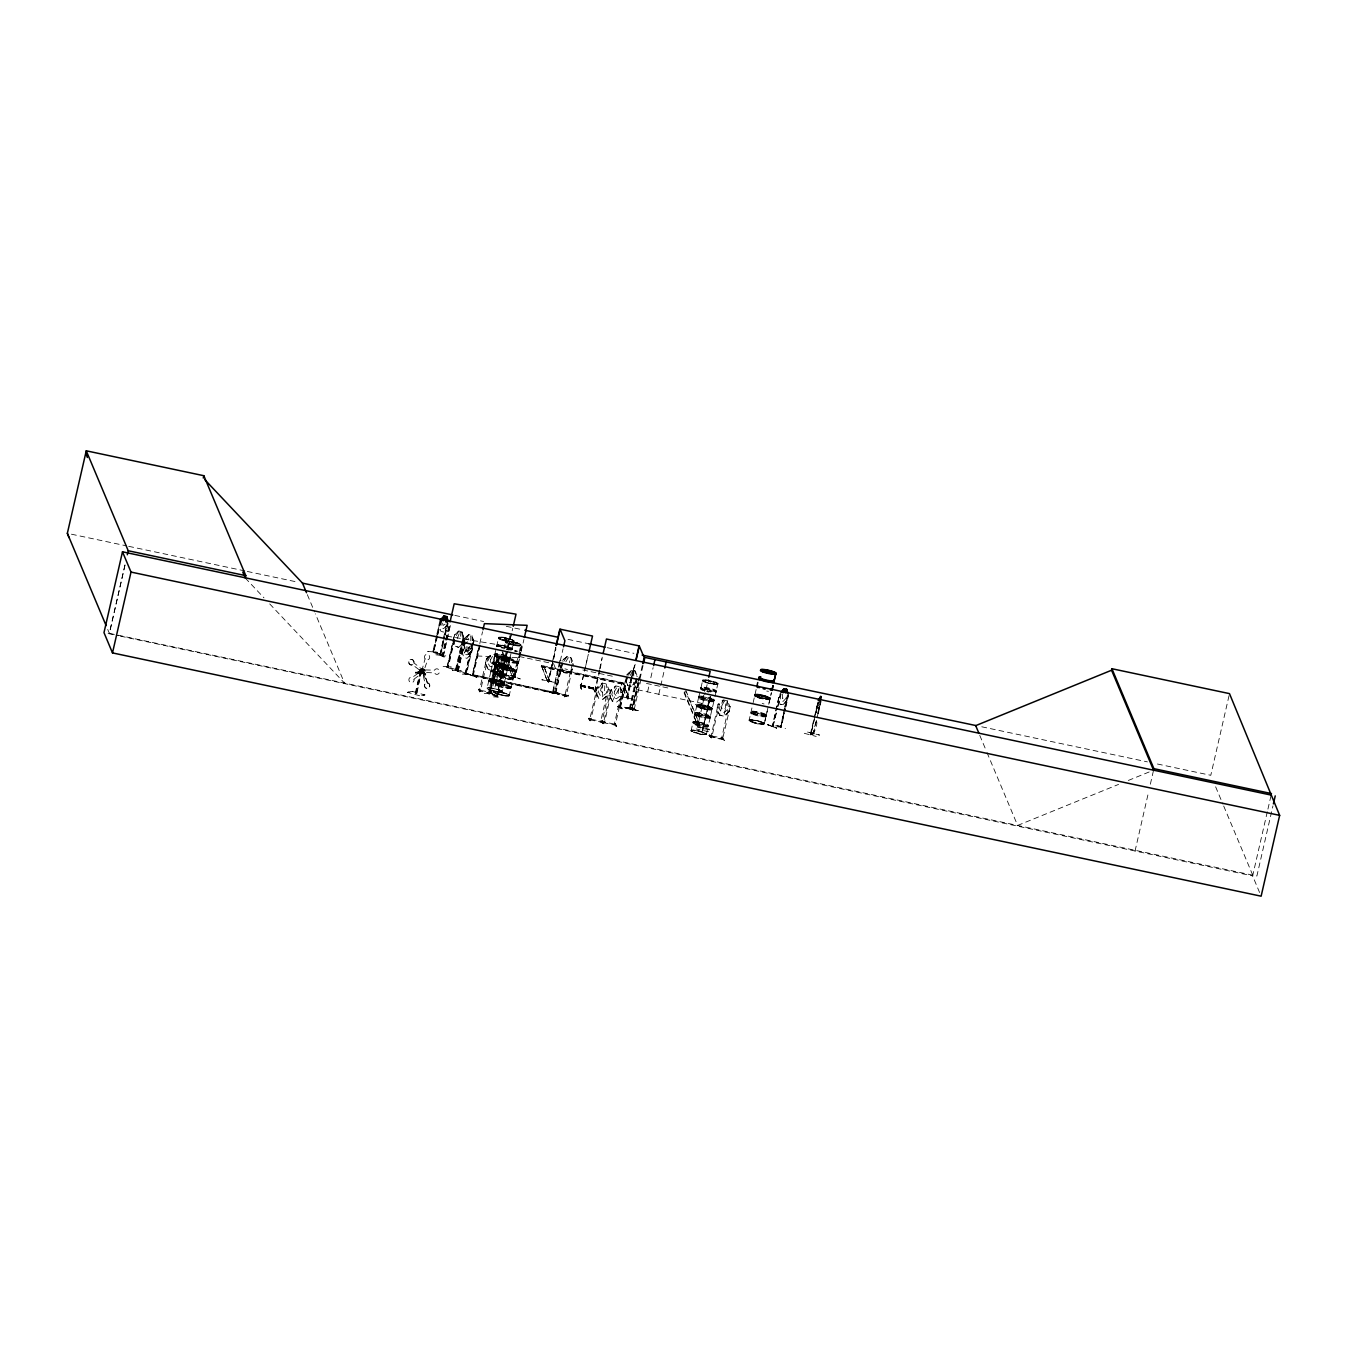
<?xml version="1.0" encoding="UTF-8"?>
<svg xmlns="http://www.w3.org/2000/svg" width="1347" height="1347" viewBox="0 0 1347 1347"><rect width="100%" height="100%" fill="white"/><g stroke="black" fill="none" stroke-linecap="round" stroke-linejoin="round"><path stroke-width="0.75" stroke-dasharray="5 3.75" d="M459.748 632.13L460.859 632.501L460.337 639.488M470.793 640.818L470.793 636.087L469.783 635.717L467.746 639.724M502.094 658.835L502.077 663.566L500.124 667.455L498.525 664.728L501.084 658.464L502.01 658.835M817.141 706.03L817.107 708.808L820.037 701.4M490.779 671.9L490.914 670.873M496.605 646.459L498.659 637.72M516.979 662.37L512.904 679.359A7.846 1.195 12.9 0 0 502.835 675.874A7.846 1.195 12.9 0 0 500.36 677.389A7.846 1.195 12.9 0 0 512.887 679.494L513.123 679.023A7.964 1.212 12.9 0 1 500.411 676.868A7.964 1.212 12.9 0 1 502.919 675.335A7.964 1.212 12.9 0 1 513.106 679.006L511.304 687.172M713.792 701.4L713.792 701.45A7.829 1.179 12.9 0 0 703.723 697.965A7.829 1.179 12.9 0 0 701.248 699.48A7.829 1.179 12.9 0 0 713.742 701.568L714.196 700.659A7.964 1.212 12.9 0 1 701.383 698.487A7.964 1.212 12.9 0 1 703.909 696.955A7.964 1.212 12.9 0 1 714.095 700.625L717.934 683.384M751.946 707.933L749.05 720.628M627.534 675.1L626.692 675.015L631.406 670.469L634.993 670.991L635.565 676.245M637.35 676.497L636.491 675.908M580.843 686.835L581.5 689.159M627.264 696.786L626.944 696.702M626.978 696.264L628.072 699.093L626.944 696.197L626.574 697.763L634.925 664.105M480.576 689.9L479.481 689.664L479.246 690.927L486.738 658.531L487.984 658.313L480.357 691.179L480.828 689.95M609.147 689.967L608.002 689.277L600.543 722.11L600.779 720.864L602.9 720.898M546.714 691.365L558.971 694.092L472.157 675.571L479.128 645.129M625.951 708.051L638.192 710.627M816.484 707.444L816.299 712.226L819.548 706.299L816.299 712.226L816.299 707.478L818.336 702.41L810.759 734.873L813.487 733.795M563.063 661.023L561.884 660.771M497.346 691.718L493.827 692.223L502.717 654.255M506.354 674.51L505.916 675.504A7.846 1.195 12.9 0 1 493.372 673.534A7.846 1.195 12.9 0 1 495.864 672.018A7.846 1.195 12.9 0 1 505.9 675.638L506.219 675.015M516.878 662.488A7.964 1.212 12.9 0 1 504.182 660.367A7.964 1.212 12.9 0 1 506.708 658.818A7.964 1.212 12.9 0 1 516.878 662.488L517.972 657.488M463.099 638.04L455.724 670.385M473.454 641.896L466.079 674.258L465.102 673.904L472.982 641.189M496.74 661.444L495.999 661.36M503.913 664.34L505.024 664.66L497.717 697.022L496.403 696.635L504.384 663.919M768.026 707.444L764.254 723.844A7.863 1.195 12.9 0 1 751.71 721.739A7.863 1.195 12.9 0 1 754.202 720.224C755.633 720.578 767.049 722.396 763.581 724.332M492.598 663.347C495.763 660.434 505.933 663.869 508.206 666.563M508.189 670.116L499.585 667.203L503.172 666.277M498.946 692.105L502.465 691.634L499.72 690.034M510.513 641.593L513.998 641.088L511.776 650.045M514.032 641.138C511.725 639.168 499.181 634.959 498.912 638.411M515.211 669.914L508.947 667.371L499.4 665.788L496.841 672.035L498.441 674.763L499.889 673.146L500.444 666.664M519.151 652.268L520.986 644.859L515.699 645.179M694.446 730.31L690.927 730.781L693.671 732.381A7.863 1.195 12.9 0 1 696.18 730.865A7.863 1.195 12.9 0 1 706.232 734.485L703.791 732.482L694.446 730.293M711.368 709.6C714.449 706.434 696.281 702.292 697.174 706.299M762.2 698.672C748.646 695.692 756.475 690.439 770.198 698.42A7.863 1.195 12.9 0 1 757.536 696.315A7.863 1.195 12.9 0 1 760.028 694.799A7.863 1.195 12.9 0 1 770.08 698.42L770.198 698.42M770.231 698.672L763.901 695.978L754.791 694.985M511.288 687.374L511.288 687.34A7.964 1.212 12.9 0 0 500.983 683.805A7.964 1.212 12.9 0 0 498.474 685.337A7.964 1.212 12.9 0 0 511.17 687.475L511.153 687.795M490.763 672.069L487.025 688.519M486.587 658.43L485.408 663.583L488.321 669.577L492.48 670.452L497.717 666.176L498.895 661.04L497.514 660.501L490.123 693.234L490.426 691.971L491.722 692.341M611.673 690.169L610.747 690.304L603.523 722.767C603.187 719.988 605.864 722.514 604.449 722.952L611.807 690.085M621.657 692.678L622.769 692.897L619.856 686.919L620.714 692.392L619.839 696.231L616.455 698.706L613.777 698.15L611.824 694.547L612.7 690.691L615.848 686.078L610.78 690.371M727.245 700.878L728.053 706.283L727.178 710.122L723.81 712.647L721.167 712.125L719.247 708.556L723.154 700.221L719.702 715.308L723.81 716.133L729.03 711.805L730.209 706.67L722.564 739.116C724.231 737.449 720.965 737.297 721.453 738.863L728.912 706.468M728.879 706.131L730.074 706.771L727.313 700.726L723.221 699.918L718.002 704.245L716.823 709.381L719.702 715.308M546.68 691.432L559.072 693.402L472.376 674.561L554.173 692.257L553.937 693.267L472.191 675.504M708.707 701.433L708.202 704.094L709.297 700.288M707.529 707.545L709.65 697.746M766.325 714.92L767.201 711.165M709.212 699.548L708.859 701.349L709.515 698.975M697.291 726.488L709.549 729.316M709.414 729.872L697.14 727.111M413.815 662.943L414.034 662.556A2.795 2.61 79.9 0 0 411.239 659.407A2.795 2.61 79.9 0 0 408.899 662.825A2.795 2.61 79.9 0 0 412.502 664.778L421.443 671.463L422.588 669.796L413.95 662.909M125.002 564.848L109.343 633.292L107.726 629.436M124.985 565.218L109.376 633.359L1256.886 876.038L1272.949 805.893M407.636 692.324L412.552 691.28L407.636 692.324L419.995 695.86L424.928 694.816L419.995 695.86M415.533 672.944L417.974 671.698L425.753 673.921L425.551 674.763L415.533 672.944L417.974 671.698M418.597 672.81L419.927 669.829L434.576 670.149A2.795 2.61 79.9 0 1 438.516 669.493A2.795 2.61 79.9 0 1 438.533 673.769A2.795 2.61 79.9 0 1 434.593 672.928L423.665 672.372L423.783 670.25L421.072 669.627L419.725 672.608L422.941 673.214L423.598 670.351M418.345 672.86L419.927 669.829M415.28 693.166L419.759 673.635L420.853 673.803L416.863 693.621L415.28 693.166L416.863 693.621M421.072 669.627L419.725 672.608M415.752 693.452L419.759 673.635M416.375 693.335L420.853 673.803M421.123 673.534L422.47 670.553L420.87 673.584M422.251 673.332L422.907 670.469M423.295 675.167L425.753 673.921M436.479 635.902L432.757 652.1L440.671 655.265M436.95 633.881L440.183 619.738M437.522 636.222L433.481 652.386L435.889 639.977M436.361 637.956L440.536 619.687M437.186 636.188L433.566 652.403L432.976 650.854M437.64 634.168L440.89 620.024M437.977 634.201L441.21 620.058M441.883 620.31L441.008 624.149L441.968 627.904L443.651 628.611L446.059 626.271M435.923 654.794L445.79 655.922M442.877 640.802L440.149 655.029M443.348 638.781L446.935 622.432M439.964 654.979L444.14 636.794M444.594 634.774L447.372 622.651M444.493 637.047L440.418 655.282L440.132 653.649L444.308 656.393C441.951 658.498 435.182 649.372 444.072 656.949M444.965 635.026L447.743 622.903M440.738 655.316L444.83 637.08M445.301 635.06L448.063 622.937M447.894 624.654L447.12 628.072L443.365 632.13L440.654 631.019L439.459 624.806M443.449 655.955L442.17 655.736L449.561 623.324M442.304 654.474L442.456 655.804L449.696 623.425M443.146 655.821L443.315 654.625M442.035 655.635L443.331 655.938L450.605 623.509M443.331 655.938L450.74 623.594M451.211 666.816L442.523 666.984M447.457 666.159L446.901 667.337L448.214 667.708L454.613 639.387M462.088 632.08L458.856 630.935L454.579 634.942L447.019 667.388L456.498 670.688L463.94 638.326L462.088 632.08L464.025 638.326L462.846 643.462L458.485 647.452L461.415 644.792M454.326 639.37L447.709 667.624L448.5 666.529M457.29 638.394L459.849 632.13M452.339 670.537L461.145 670.402L452.44 670.385M464.025 638.326L456.212 670.688L455.151 670.318L455.993 669.206M455.32 670.385L462.947 638.023M455.589 669.19L456.734 669.476L456.111 670.654M473.959 641.913L472.039 635.666L468.79 634.521L464.361 638.613L456.953 670.974L458.182 671.294M457.408 670.991L464.698 638.613M458.064 671.261L464.732 640.936M465.001 640.953L458.165 671.294L457.138 669.762L457.997 670.065M464.563 646.493L463.671 650.348L464.984 654.12L467.022 654.844L469.766 652.537L470.642 648.698M466.062 647.031L466.129 651.662L468.588 650.382L469.11 648.143M462.274 674.106L470.81 674.594L462.476 673.517M465.22 673.955L471.686 645.634M465.86 674.19C464.21 672.001 467.392 672.439 466.432 674.275L473.74 641.913L471.938 635.666M472.326 675.992L473.437 674.493M472.14 675.487L473.302 675.689L472.41 675.622L482.546 631.726M479.835 645.146L472.544 675.638M473.218 675.689L480.155 645.264M467.123 673.854L476.905 677.238L467.544 673.719M479.801 691.28L478.858 689.142L479.835 691.28L478.993 691.819L478.926 689.142M484.28 693.503L492.244 693.688M491.099 670.587L494.703 654.373M494.888 654.12L495.713 650.399M497.565 696.955L488.237 693.705L495.814 661.276L500.091 657.269L503.323 658.414L505.26 664.66L504.081 669.796L499.804 673.803L496.572 672.658L494.652 666.411L496.572 672.658M496.875 661.209L489.466 694.042L495.915 661.293L500.175 657.285M491.621 692.324L491.234 693.486L498.76 661.057L495.898 655.181L496.757 660.636L489.18 694.042L488.574 692.56M491.015 692.409L492.598 694.698L491.689 692.543M492.598 694.665L491.234 691.802M505.529 639.185C503.525 637.485 509.149 639.791 504.687 638.966M503.896 649.052L505.63 641.576M498.861 664.408C502.667 664.576 499.232 664.711 499.872 663.97M493.574 696.87L501.707 697.106M520.986 644.859C517.938 641.324 504.148 641.458 506.842 640.835M502.7 664.761L506.859 667.607L502.33 664.138M504.233 666.176C502.431 667.018 502.397 663.785 504.3 664.98M507.499 651.342L504.031 666.159L502.919 665.889L506.32 651.072M506.91 649.22L510.328 633.545M496.437 696.668L497.228 695.54M507.364 651.241L496.807 696.668M511.372 633.713L507.802 649.305L512.769 628.308M505.26 664.66L497.447 697.022L498.003 695.843L496.959 695.473M493.255 673.736L494.989 679.982L498.222 681.127L502.498 677.12L503.677 671.985L501.656 665.738L498.508 664.593L494.416 668.684M512.5 642.367L513.19 643.159M499.72 690.018L492.16 688.098A7.863 1.195 12.9 0 0 489.685 689.63A7.863 1.195 12.9 0 0 502.229 691.735L504.182 683.939A7.964 1.212 12.9 0 0 493.894 680.403A7.964 1.212 12.9 0 0 491.386 681.936A7.964 1.212 12.9 0 0 504.081 684.074L506.068 675.217M509.974 658.548L509.924 658.649A7.964 1.212 12.9 0 1 497.211 656.511A7.964 1.212 12.9 0 1 499.72 654.962A7.964 1.212 12.9 0 1 509.907 658.649L506.337 674.359M510.968 653.632L509.806 658.784M513.763 645.213L513.611 644.54M510.496 675.571L520.279 678.939L510.951 675.571M520.548 652.638L514.706 677.322L512.483 676.783L502.515 651.51M505.024 693.318L499.148 691.954A7.863 1.195 12.9 0 0 496.673 693.469A7.863 1.195 12.9 0 0 509.217 695.591L510.917 688.199M519.824 652.622L514.706 677.322L505.445 654.895M520.279 650.668L522.333 644.859L520.986 650.702M520.144 652.739L514.453 677.272L515.345 677.339M520.599 650.786L521.609 644.826M515.615 676.16L514.386 675.958L514.116 677.154L515.244 677.305L520.868 652.756M521.137 651.594L523.916 639.471M515.261 677.339L515.598 676.127L514.503 675.975M541.393 665.469L547.353 681.228L541.393 665.469L623.004 682.761L628.965 698.504L623.004 682.761M547.118 679.915L548.482 681.582L555.924 647.486M555.705 647.318L548.061 681.212M547.151 679.915L548.381 682.222L555.941 648.968M547.69 681.161L548.818 680.05M549.728 681.734L543.952 666.395L549.728 681.734L547.64 681.195L548.195 679.915M554.122 682.323L541.814 679.73L554.24 681.835M559.982 660.316L552.472 692.627L553.179 691.348M556.126 692.409L551.916 693.402L556.058 692.223L554.93 691.903M552.91 692.526L559.881 662.152M553.112 692.762L559.965 662.354M560.285 660.956L563.063 648.833M553.987 691.836L553.937 693.267M561.43 662.791L554.442 693.116M560.621 666.799L554.56 693.149L566.06 696.281L573.468 663.869M555.789 693.402L562.474 663.078M562.608 663.044L555.402 693.368M568.636 695.894L564.275 696.786L568.636 695.928M572.408 663.583L564.78 695.944L565.033 694.749L566.312 695.018M554.762 693.099L565.908 696.264L566.06 695.035M580.304 684.613L582.409 686.297L580.304 684.613L585.389 685.69L583.419 686.499L585.389 685.69M583.571 685.825L585.659 687.492L580.624 686.431L582.577 685.623M580.523 687.997L585.322 667.371M585.81 665.502L588.336 654.238M581.567 686.633L583.099 685.842L585.81 686.818M582.948 686.515L583.049 685.623M580.153 685.286L582.897 686.297L584.463 685.505M590.356 687.98L588.235 686.297L593.606 689.176L588.572 688.115L590.508 687.307L588.572 688.115M590.878 688.199L593.337 687.374L590.845 687.963L589.228 686.515M589.498 688.3L591.03 687.526M593.606 689.176L591.367 688.182L593.337 687.374M594.583 691.078L599.28 670.335M599.499 669.307L602.277 657.184M599.819 670.452L594.97 692.089L593.69 689.832L595.088 691.415M600.307 668.567L601.974 658.717M602.799 699.177L607.968 694.985L602.85 699.346L598.691 698.453L595.795 692.459L596.957 687.324L602.227 683.064L606.369 683.956L609.282 689.95L601.823 722.396L602.126 721.15M598.27 687.677L597.159 687.441L589.666 719.82C589.801 717.278 592.326 719.433 590.777 720.073L598.27 687.189M590.138 720.864L589.279 718.018L588.471 718.557L590.138 720.864L588.555 718.49M602.698 721.386L603.725 723.726L602.362 723.44L601.537 720.611L603.725 723.726M602.597 721.453L603.86 723.053M615.209 723.541L614.131 724.989L621.691 692.173M621.102 696.517L633.309 699.278M630.295 708.993L619.3 707.343L619.452 706.148L620.849 706.434M625.311 681.077L615.242 725.242L615.764 724.097M626.422 677.137L619.199 707.327M615.141 723.474L616.64 726.454L615.562 723.979M620.108 707.444L627.214 677.171M620.462 707.596L627.887 675.251M622.045 708.707L616.438 705.71M631.356 677.12L626.574 697.999L620.799 682.676L626.81 696.988M631.844 675.251L634.589 665.553M627.079 698.167L634.403 665.637M632.147 677.406L627.5 698.251M632.686 675.655L635.161 664.273M627.55 707.377L633.612 710.509L627.382 707.444C632.417 706.047 633.292 709.431 633.477 709.751L632.652 710.273L631.996 708.051M629.15 707.529C627.753 710.391 631.81 706.72 629.403 707.646M629.335 708.859L635.936 678.417M630.093 708.876L636.929 678.551M630.16 708.977L637.114 678.652M638.68 678.837L631.81 709.448L639.219 677.086M642.283 665.62L632.349 709.549L631.659 708.118M643.041 665.502L633.124 709.448C631.356 707.31 636.744 709.044 633.124 708.118M632.989 709.33L634.083 709.633L634.319 708.387M641.004 679.174L634.151 709.667M647.57 691.887L648.968 685.825M650.82 677.743L653.127 667.641M658.801 694.277L664.357 670.015M691.095 730.966L692.947 722.245M698.824 696.753L701.063 687.475L700.676 688.266M701.012 687.644L702.73 680.168M684.259 691.718L696.702 722.918L684.023 692.728M698.672 722.076L697.308 721.723L697.039 722.969L704.532 690.59M708.505 731.69L696.197 728.963M697.881 722.144L699.059 723.642M698.083 722.093C700.541 728.239 698.1 719.029 698.403 723.255L705.188 692.762M706.013 689.445L708.32 679.326M685.842 690.337L699.548 724.417M703.353 706.367L704.329 706.518M708.943 681.212L710.913 681.818L709.01 680.925M709.094 680.976L710.644 681.851M704.178 708.977L711.368 709.566M704.38 708.775L704.851 709.196M710.021 696.736L702.157 730.259L702.41 728.879M710.458 696.197L702.578 730.36L710.374 696.348M702.848 728.643L710.879 696.281M703.723 727.633L702.646 730.343M710.29 717.463L707.966 726.875A7.829 1.179 12.9 0 1 695.422 724.905A7.829 1.179 12.9 0 1 697.898 723.39A7.829 1.179 12.9 0 1 707.916 727.01L708.219 726.454A7.964 1.212 12.9 0 0 697.982 722.851A7.964 1.212 12.9 0 0 695.456 724.383A7.964 1.212 12.9 0 0 708.152 726.521L708.152 726.521M709.818 734.839L708.993 735.378L711.637 737.887L719.399 704.111M711.788 736.977C708.977 733.29 714.567 739.486 722.733 739.048M710.879 735.479L710.963 736.809L718.119 704.329M712.226 735.748L712.024 737.011M727.346 700.76L723.81 716.133M723.07 737.954L722.8 739.133L710.947 736.809M712.159 736.085L722.413 737.954L724.433 740.412L722.009 737.314M753.125 702.73L756.138 689.496M762.57 696.298L761.139 696.483L762.655 696.298M761.627 696.298C762.739 696.45 760.786 696.736 762.267 696.45M763.076 698.807L762.806 698.857M768.75 704.279L771.41 692.678L768.396 705.963M785.402 708.926L781.311 727.144L772.286 726.403L779.593 694.008M772.909 726.42L777.253 708.269M777.724 706.249L780.553 693.654M773.01 726.42L777.556 708.37M778.01 706.35L780.368 694.075M773.498 726.589C774.929 724.972 771.191 725.242 773.447 725.275M781.041 694.126L780.166 697.965L781.378 701.147L783.297 701.282L785.941 698.369L786.833 694.53M782.472 694.227L782.489 698.537L784.846 696.685M776.916 725.41L785.537 728.609M768.026 724.686L776.613 728.104L767.588 724.753M780.3 725.747L781.58 725.966L780.62 727.094L784.308 708.758M784.762 706.737L787.54 694.614M783.668 712.917L781.024 727.01M784.139 710.896L787.843 694.732M780.873 726.993L785.099 708.808M785.57 706.788L788.382 694.597M785.857 706.906L788.635 694.783M804.294 733.307L816.181 736.422M807.56 732.044L819.616 735.092L807.729 731.892M816.45 721.554C818.639 724.198 811.231 739.84 811.281 733.576M810.204 734.755L817.915 702.292M818.016 702.174L810.709 734.856M811.012 734.755L811.298 733.593M818.521 701.989L817.882 706.097L819.532 701.585M814.026 732.515L812.948 733.694L816.046 721.436M817.612 713.472L820.66 701.231M813.369 733.795L816.636 719.635M817.09 717.614L820.794 701.45M818.303 713.472L821.081 701.349M1135.05 851.018L1148.52 792.221M1150.355 784.207L1153.554 770.181M1229.036 695.658L1210.785 775.3L1155.574 763.614M1259.58 892.505L1252.626 875.92L1267.46 811.113M1267.931 809.109L1271.13 795.084M707.697 706.922L709.162 701.198M496.572 646.678A7.846 1.195 12.9 0 1 503.643 646.964A7.846 1.195 12.9 0 1 511.843 649.928L512.012 649.624M425.164 658.936A2.795 2.61 79.9 0 1 425.703 654.709A2.795 2.61 79.9 0 1 429.508 656.107A2.795 2.61 79.9 0 1 427.656 659.845L423.968 670.486L422.099 669.796L425.046 658.952M695.237 712.9L693.183 721.874M505.462 664.947L492.682 662.892L495.342 664.846A7.863 1.195 12.9 0 0 507.903 666.95A7.863 1.195 12.9 0 0 497.851 663.33A7.863 1.195 12.9 0 0 495.359 664.846M499.619 667.085L501.387 666.799L500.545 666.411M504.771 666.681L508.156 666.546A7.846 1.195 12.9 0 0 497.919 662.993A7.846 1.195 12.9 0 0 495.443 664.509L492.783 662.859M515.16 670.452L507.533 670.217M712.344 708.69C710.324 706.064 688.822 703.1 701.181 707.495M706.502 734.115L708.101 726.589M710.021 717.951L710.206 717.597A7.964 1.212 12.9 0 0 700.019 713.927A7.964 1.212 12.9 0 0 697.51 715.459A7.964 1.212 12.9 0 0 710.206 717.597M504.99 638.899L506.051 639.354M505.445 641.846L510.698 641.492A7.846 1.195 12.9 0 1 520.75 645.129A7.846 1.195 12.9 0 1 508.223 643.024A7.846 1.195 12.9 0 1 510.715 641.509M498.659 664.256L500.057 664.374M498.71 664.324L499.686 663.953M512.315 642.99L512.416 642.57M513.83 643.192L512.331 642.351M512.045 642.418L513.628 643.058L512.668 642.401M505.63 668.112L507.415 668.449M508.223 666.277L508.122 666.327A7.863 1.195 12.9 0 0 497.986 662.673A7.863 1.195 12.9 0 0 495.511 664.189A7.863 1.195 12.9 0 0 508.055 666.294L506.186 667.169L497.009 665.418M515.059 670.755L515.11 670.183A7.863 1.195 12.9 0 1 502.482 668.061A7.863 1.195 12.9 0 1 504.973 666.546A7.863 1.195 12.9 0 1 515.025 670.166M698.739 696.887L695.103 713.186M703.774 707.057L702.73 706.704L704.464 707.175M705.053 707.057L704.228 706.939M717.951 683.906L711.772 680.892L703.403 679.713M710.004 717.951L710.408 716.705A7.829 1.179 12.9 0 1 697.813 714.482A7.829 1.179 12.9 0 1 700.288 712.967A7.829 1.179 12.9 0 1 710.307 716.587L713.977 701.08A7.964 1.212 12.9 0 0 703.808 697.409A7.964 1.212 12.9 0 0 701.282 698.958A7.964 1.212 12.9 0 0 713.977 701.08M770.265 698.369L768.228 699.278L762.234 698.436M766.174 716.082L766.174 716.116A7.964 1.212 12.9 0 0 755.936 712.512A7.964 1.212 12.9 0 0 753.411 714.045A7.964 1.212 12.9 0 0 766.106 716.183L764.288 723.827A7.863 1.195 12.9 0 0 754.202 720.224C740.648 718.658 759.775 725.797 763.581 724.316M547.404 679.932L548.381 682.222M594.953 691.903L593.724 689.782M702.191 730.057L703.151 727.851M702.444 729.215L703.572 727.952M612.296 701.316L619.957 686.802L615.815 685.926L610.561 690.22L609.4 695.355L612.296 701.332L616.455 702.208L621.691 697.914M630.194 675.487L632.417 671.277L633.662 671.48M767.605 724.737L776.613 728.104M437.219 652.302L427.673 651.409L437.623 652.318M722.093 705.104L724.45 700.996L725.764 701.248L725.545 708.135L722.463 709.616L721.571 707.36M565.858 661.764L568.165 657.757L569.444 658.094L569.697 662.825M456.296 635.582L458.856 630.935M466.23 639.168L468.908 634.673M498.609 664.745L494.972 673.096L496.285 676.868L498.323 677.592L501.067 675.285L501.656 665.856M628.426 675.234L631.356 670.452L635.077 670.857L637.552 676.497M492.43 693.149L484.415 692.829M444.224 656.444L440.099 653.682M563.972 661.242L566.986 656.578L570.96 657.673L573.687 663.869M602.261 683.215L599.112 687.829L598.236 691.668L600.173 695.288L602.85 695.843L606.251 693.368L607.127 689.512L606.268 684.057M421.325 671.496L422.47 669.829M709.616 735.327L711.637 737.887M709.785 734.839L711.704 737.247M710.98 737.718L708.993 735.378M502.296 692.004L502.263 692.021A7.846 1.195 12.9 0 1 489.635 689.9L487.008 687.963L492.16 688.115A7.863 1.195 12.9 0 1 502.229 691.735M632.265 708.118L633.174 710.357M632.652 710.256L632.4 708.118M754.892 694.597L754.707 695.507M770.181 698.655L770.164 698.689A7.863 1.195 12.9 0 0 759.961 695.086A7.863 1.195 12.9 0 0 757.469 696.601L754.758 695.17M445.15 624.149L443.028 625.429L442.624 623.089M505.95 641.02L506.758 641.206M467.51 649.001L469.497 646.493M466.82 649.574L464.21 652.992L467.207 650.517L468.672 654.591L467.88 649.995L470.288 646.594M780.166 704.296L783.163 704.548L787.305 699.767L783.078 704.649L780.098 704.43L778.431 699.059M512.028 642.889L513.426 642.654M507.954 668.466L505.832 668.247L506.674 667.809M636.306 681.599L631.49 686.212L636.373 681.633M454.663 634.959L458.94 630.952M464.513 638.529L468.891 634.521M463.351 643.664L465.355 649.911L468.503 651.056L472.612 646.947M461.954 650.988L463.688 657.235L466.921 658.38L471.197 654.373L472.376 649.237L471.399 646.105M502.498 677.12L498.104 680.959L495.056 679.865M422.924 671.732C424.069 670.537 415.314 673.113 422.621 670.755M427.252 682.895L427.723 682.912A2.795 2.61 79.9 0 1 429.626 686.734A2.795 2.61 79.9 0 1 425.82 687.963A2.795 2.61 79.9 0 1 425.13 683.737L422.47 672.254L424.036 671.968L427.369 682.878L422.47 672.254L423.379 673.635M729.03 711.805L723.794 716.116L719.786 715.19L716.991 709.381M508.088 666.613L508.122 666.58A7.846 1.195 12.9 0 1 495.443 664.509L501.017 666.058M486.587 658.464L491.84 654.171L495.999 655.08L498.912 661.074M486.772 658.616L491.874 654.322L488.725 658.936L487.85 662.791L489.803 666.395L492.48 666.967L495.864 664.492M492.43 670.318L497.599 666.108M567.02 656.73L561.867 660.653L567.02 656.73L570.96 657.673M413.883 679.258L422.604 672.725L421.443 671.008L412.418 677.322A2.795 2.61 79.9 0 0 408.949 679.107A2.795 2.61 79.9 0 0 411.323 682.609A2.795 2.61 79.9 0 0 414.085 679.595L413.967 679.629M412.805 664.576L412.367 664.795A2.795 2.61 79.9 0 1 408.781 662.842A2.795 2.61 79.9 0 1 411.104 659.441A2.795 2.61 79.9 0 1 413.899 662.572M507.28 670.183L515.076 670.469A7.846 1.195 12.9 0 0 504.889 666.933L502.987 666.428M502.229 692.055L502.263 692.038A7.846 1.195 12.9 0 0 492.11 688.384A7.846 1.195 12.9 0 0 489.635 689.9L499.131 691.971A7.863 1.195 12.9 0 1 509.217 695.591M1017.625 825.442L1118.599 784.392M1128.315 780.452L1151.618 770.972M813.15 732.852L810.742 733.778L813.554 732.953M563.517 671.867L560.84 665.772M563.433 671.968L567.424 673.045C579.042 661.966 567.912 677.002 563.433 671.968L560.706 665.788M565.168 694.799L564.763 695.928M568.097 695.608L564.444 696.113M564.275 696.786L568.198 695.103M504.502 638.781L506.64 639.202L505.479 639.084M507.162 641.391L498.929 638.394M512.887 643.108L513.763 643.075M512.988 644.826L515.699 645.213M500.747 664.324L499.333 664.357M507.6 668.466L506.337 668.365M703.403 679.679C699.531 681.818 716.284 684.815 711.081 683.299M717.799 683.973A7.863 1.195 12.9 0 1 705.256 681.868A7.863 1.195 12.9 0 1 707.747 680.37A7.863 1.195 12.9 0 1 717.799 684.007A7.863 1.195 12.9 0 1 705.256 681.885A7.863 1.195 12.9 0 1 707.747 680.336A7.863 1.195 12.9 0 1 717.799 683.973L710.492 683.653M704.633 706.906L702.898 706.653M754.876 694.968L758.142 694.917M704.144 708.909L705.188 709.246M705.39 709.111L697.19 706.266M762.099 696.803L762.89 696.786M773.734 725.427L772.488 726.504L779.576 694.025M603.119 723.524L602.008 721.116M712.26 708.876L704.784 708.539M422.604 672.725L421.308 671.025M419.809 671.261L419.978 672.288M580.624 686.431L582.409 686.297M591.367 688.182L593.185 688.048M513.443 644.843L514.2 645.196M501.673 666.159L500.124 666.445L503.088 666.664M508.307 670.671L507.263 670.469M709.33 681.346L710.812 681.851M762.52 698.184L770.08 698.723A7.863 1.195 12.9 0 1 757.469 696.601L763.042 698.167M763.143 698.908L762.671 698.521M704.986 707.276L703.69 707.091M491.352 693.486L479.279 690.944M472.965 674.325L473.487 674.51M461.92 632.198L462.391 637.788M472.039 635.666L472.326 641.374M455.421 646.206L458.552 647.318L455.337 646.324L453.4 640.078M472.174 649.237L470.271 643.108M465.271 649.911L468.487 650.904M476.99 655.989L519.74 657.656M500.091 657.269L496.656 665.772L497.969 669.543L500.006 670.284L502.751 667.96L503.626 664.122L503.256 658.531L500.107 657.42M443.112 666.529L451.144 666.849M503.896 669.712L499.804 673.803M455.37 669.459L448.13 666.866M457.492 669.779L456.869 670.941L466.264 674.207M465.304 673.045L458.081 670.452M495.157 679.865L493.17 673.736M488.86 692.543L488.304 693.739M496.875 695.81L489.382 693.2M422.47 672.254L424.036 671.968L427.369 682.878M442.439 654.49L443.685 654.777M779.694 694.059L780.789 694.227M780.536 726.218L773.666 725.73M508.728 641.324L506.792 641.172M507.314 668.449L506.304 667.893M507.718 668.684L506.876 668.516M433.751 651.19L433.027 650.921M440.233 653.8L440.688 654.103M439.745 654.07L433.751 651.561M620.664 706.417L619.704 706.283M603.254 722.615L615.326 725.157M629.201 682.458L631.591 682.794M631.558 686.246L627.803 685.69L625.328 680.05M629.268 707.966L620.782 706.771M501.926 637.367L503.727 637.636A7.846 1.195 12.9 0 1 513.779 641.273A7.846 1.195 12.9 0 1 501.252 639.168A7.846 1.195 12.9 0 1 503.744 637.602A7.846 1.195 12.9 0 1 513.779 641.223A7.846 1.195 12.9 0 1 501.252 639.118A7.846 1.195 12.9 0 1 503.727 637.653M710.408 681.835L709.515 681.666M712.799 683.771L714.6 684.04M507.331 668.314L506.573 668.213M497.346 691.701L499.148 691.954M504.132 695.709L509.284 695.86L506.691 693.89M701.231 734.3L706.299 734.502A7.863 1.195 12.9 0 1 693.688 732.381L701.231 734.317L699.261 733.913M420.23 673.921L421.342 674.089M440.048 654.322L444.156 657.067M446.783 636.121L508.61 646.509M629.925 708.842L630.244 707.68M721.958 737.853L721.723 738.931M697.258 722.935L699.076 723.423L685.606 691.348M589.868 719.786L601.739 722.295M710.138 681.801L708.758 681.414M513.325 644.91L513.965 645.078M500.225 664.778L499.316 664.576M499.703 666.917L502.397 668.365A7.846 1.195 12.9 0 1 504.889 666.933L515.11 670.284A7.846 1.195 12.9 0 1 502.431 668.331A7.846 1.195 12.9 0 1 504.923 666.816A7.846 1.195 12.9 0 1 514.958 670.436M504.872 666.917L506.842 667.287M504.132 695.726L493.894 692.341M447.187 667.337L454.41 635.026L455.656 635.363M497.565 695.793L489.651 693.2M580.641 688.098L587.999 655.686M981.778 726.791L1147.408 761.88M71.442 534.203L126.652 545.889M128.689 546.326L245.255 571.01M247.292 571.448L296.374 581.837M454.815 615.394L483.64 621.506M506.27 626.304L522.737 629.79M568.03 639.37L588.605 643.731M607.127 647.654L633.898 653.329M519.218 656.477L525.364 657.791M527.418 658.228L533.58 659.525M535.635 659.963L541.78 661.259M543.834 661.697L549.997 663.01M582.83 669.964L588.993 671.261M591.047 671.698L597.209 672.995M599.247 673.433L605.409 674.746M607.463 675.167L613.626 676.48M646.459 683.434L652.622 684.731M654.676 685.168L660.821 686.482M662.876 686.919L669.038 688.216M541.157 666.479L622.769 683.771M637.485 689.748L702.764 703.589M584.312 686.179L585.238 686.364M588.083 686.97L589.077 687.189M580.776 685.758L581.719 685.96M588.723 687.441L589.649 687.627M512.719 675.773L515.093 676.278L506.472 655.736M696.938 721.908L699.312 722.413M480.795 690.371L490.274 692.307M591.215 719.264L600.728 721.268M603.574 723.608L601.57 721.234M108.097 633.511L118.384 635.7M120.439 636.138L1252.626 875.92M721.891 737.735L723.895 740.193M705.087 708.505L701.181 707.512M506.91 668.583L505.697 668.179M698.201 730.933L700.204 731.404M698.234 721.891A7.829 1.179 12.9 0 1 708.269 725.511A7.829 1.179 12.9 0 1 695.759 723.406A7.829 1.179 12.9 0 1 698.234 721.891L698.504 721.975M564.915 668.836L567.474 669.543M555.621 692.358L565.083 695.052L555.856 692.594M709.297 681.447L710.256 681.464M760.954 698.032L757.368 696.971M513.476 644.624L505.916 642.25M501.96 663.532L505.546 664.61M508.846 667.758L510.749 668.28M507.87 669.998L501.067 667.809M419.254 669.947L421.779 670.671M419.287 672.692L421.813 673.416M415.718 672.102L425.551 674.763M412.519 691.449L424.877 694.985M516.575 642.856L518.258 643.395M495.326 664.879L497.026 665.401M505.024 693.335L506.708 693.873M467.173 673.786L476.905 677.238M465.54 638.865L464.361 638.613M462.678 638.007L463.789 638.326M466.668 646.796L468.705 647.52M447.339 666.226L448.399 666.496M715.358 681.986L716.688 682.525M698.083 706.754L699.43 707.293A7.863 1.195 12.9 0 0 711.974 709.414L712.092 709.414A7.863 1.195 12.9 0 0 701.922 705.794A7.863 1.195 12.9 0 0 699.43 707.31M499.838 638.882L501.168 639.404M505.445 664.98L508.122 666.428M591.518 687.509L593.758 688.502M588.235 686.297L590.508 687.307M583.419 686.499L585.659 687.492M631.406 670.469L626.894 675.116M627.887 685.556L625.463 680.016M622.23 708.202L615.865 705.811L622.078 708.876M768.817 697.628L769.777 698.1M512.618 640.078L513.51 640.566M502.263 664.071L506.438 666.9M615.124 724.063L616.151 726.269M245.272 578.015L263.961 597.815M269.72 603.911L344.495 683.097L315.383 613.828M718.002 704.245L719.247 704.565M619.957 686.802L622.886 692.813M609.534 695.305L612.397 701.215M595.93 692.442L598.809 698.352M485.543 663.549L488.422 669.459M614.99 724.147L615.966 726.319M614.283 724.063L604.803 722.127M589.009 718.591L589.986 720.746M627.517 696.736L627.736 699.026M580.372 686.33L581.483 689.226M1215.634 786.816L1222.891 804.108M1223.699 806.028L1252.777 875.247M979.757 735.327L986.206 750.666M987.014 752.586L1017.726 825.677M633.528 682.239L636.727 689.866M553.499 663.549L557.506 673.096M502.296 652.52L512.483 676.783M478.724 689.63L479.667 691.954M307.335 594.65L314.592 611.908M716.234 691.365L716.234 691.28A7.829 1.179 12.9 0 0 706.114 687.542A7.829 1.179 12.9 0 0 703.639 689.058A7.829 1.179 12.9 0 0 716.133 691.163M570.859 657.791L571.633 663.347M602.227 683.064L602.833 699.312M633.595 671.446L633.764 675.992M705.02 690.59A7.964 1.212 12.9 0 1 701.417 688.132A7.964 1.212 12.9 0 1 711.772 689.866A7.964 1.212 12.9 0 1 715.392 692.324M710.963 691.971A7.964 1.212 12.9 0 1 706.956 691.112M712.9 698.908A7.829 1.179 12.9 0 1 710.307 700.07A7.829 1.179 12.9 0 1 699.615 697.123A7.829 1.179 12.9 0 1 704.06 696.466M708.017 697.308A7.829 1.179 12.9 0 1 711.57 698.369M708.842 692.089A7.846 1.195 12.9 0 1 706.855 691.617M703.286 690.556A7.846 1.195 12.9 0 1 705.761 689.041A7.846 1.195 12.9 0 1 715.796 692.661M705.121 690.119A7.964 1.212 12.9 0 1 703.605 687.711A7.964 1.212 12.9 0 1 716.032 691.146A7.964 1.212 12.9 0 1 707.057 690.657M768.497 691.297A7.846 1.195 12.9 0 1 766.712 691.045M762.183 703.471A7.829 1.179 12.9 0 1 764.069 703.993M507.213 648.698A7.846 1.195 12.9 0 1 512.954 649.793M514.857 650.315A7.846 1.195 12.9 0 1 517.854 651.392M506.943 649.641A7.964 1.212 12.9 0 1 508.745 649.894M514.672 651.275A7.964 1.212 12.9 0 1 516.372 651.83M510.833 649.826A7.964 1.212 12.9 0 0 507.044 649.187A7.964 1.212 12.9 0 0 511.506 648.395A7.964 1.212 12.9 0 0 500.629 645.398A7.964 1.212 12.9 0 0 498.003 646.577M514.79 650.82A7.964 1.212 12.9 0 1 516.473 651.376M514.924 670.553A7.846 1.195 12.9 0 1 502.414 668.449M496.992 646.56A7.964 1.212 12.9 0 1 501.758 646.055A7.964 1.212 12.9 0 1 511.658 649.018A7.964 1.212 12.9 0 1 506.876 649.523M502.97 648.21A7.964 1.212 12.9 0 1 501.05 647.688M499.535 646.611A7.846 1.195 12.9 0 1 499.703 644.775A7.846 1.195 12.9 0 1 511.22 647.705A7.846 1.195 12.9 0 1 507.061 648.513M505.108 648.143A7.846 1.195 12.9 0 1 501.219 647.166M427.605 682.946A2.795 2.61 79.9 0 1 429.491 686.751A2.795 2.61 79.9 0 1 425.703 687.997A2.795 2.61 79.9 0 1 425.248 683.72M766.308 715.105L766.308 715.156A7.829 1.179 12.9 0 1 753.714 713.068A7.829 1.179 12.9 0 1 756.189 711.553A7.829 1.179 12.9 0 1 766.207 715.173M638.175 710.694L626.069 707.529L638.141 710.778M501.707 669.442L499.181 672.742L500.023 677.238L498.491 673.264L495.511 675.739L498.121 672.321L497.38 667.893L498.794 671.749L501.707 669.442M490.712 659.357L490.19 661.613L492.446 664.172L494.719 660.215L494.416 655.551L493.086 655.265L490.712 659.357M541.561 665.889L541.326 666.9L622.937 684.192L623.173 683.182L541.561 665.889M601.099 688.25L600.577 690.506L602.816 693.065L604.584 691.348L604.803 684.444L603.456 684.158L601.099 688.25M614.687 691.112L614.165 693.368L616.421 695.928L618.172 694.21L618.391 687.307L617.061 687.021L614.687 691.112M510.951 688.081L510.934 688.132A7.964 1.212 12.9 0 1 498.356 685.791A7.964 1.212 12.9 0 1 500.882 684.259A7.964 1.212 12.9 0 1 511.069 687.93L511.035 687.963M710.425 717.075L710.408 717.126A7.964 1.212 12.9 0 1 697.611 715.004A7.964 1.212 12.9 0 1 700.12 713.472A7.964 1.212 12.9 0 1 710.307 717.143M766.342 715.712L766.325 715.745A7.964 1.212 12.9 0 1 753.512 713.59A7.964 1.212 12.9 0 1 756.037 712.041A7.964 1.212 12.9 0 1 766.207 715.712M506.186 675.1L506.152 675.133A7.964 1.212 12.9 0 1 493.423 673.012A7.964 1.212 12.9 0 1 495.949 671.48A7.964 1.212 12.9 0 1 506.118 675.15L506.152 675.133M712.31 708.674L712.294 708.707A7.863 1.195 12.9 0 1 699.581 706.636A7.829 1.179 12.9 0 1 702.124 704.936A7.829 1.179 12.9 0 1 712.142 708.539L712.327 708.539A7.829 1.179 12.9 0 1 699.649 706.434A7.863 1.195 12.9 0 1 702.073 705.121A7.863 1.195 12.9 0 1 712.125 708.741L712.31 708.724M467.291 641.846L462.93 645.853L467.224 641.997M764.305 724.147L764.254 724.164A7.863 1.195 12.9 0 1 751.643 722.043A7.863 1.195 12.9 0 1 754.135 720.527A7.863 1.195 12.9 0 1 764.187 724.147M699.497 707.023A7.863 1.195 12.9 0 0 712.041 709.145A7.863 1.195 12.9 0 0 701.989 705.508A7.863 1.195 12.9 0 0 699.497 707.023M705.171 682.34A7.829 1.179 12.9 0 0 717.665 684.444A7.829 1.179 12.9 0 0 707.646 680.824A7.829 1.179 12.9 0 0 705.171 682.34M693.823 731.876A7.829 1.179 12.9 0 0 706.316 733.98A7.829 1.179 12.9 0 0 696.298 730.36A7.829 1.179 12.9 0 0 693.823 731.876M699.346 707.764A7.829 1.179 12.9 0 0 711.839 709.869A7.829 1.179 12.9 0 0 701.821 706.249A7.829 1.179 12.9 0 0 699.346 707.764M697.46 715.981A7.829 1.179 12.9 0 0 709.97 718.086A7.829 1.179 12.9 0 0 699.935 714.466A7.829 1.179 12.9 0 0 697.46 715.981M695.574 723.928A7.964 1.212 12.9 0 0 708.269 726.067A7.964 1.212 12.9 0 0 698.083 722.379A7.964 1.212 12.9 0 0 695.574 723.928M757.603 696.096A7.829 1.179 12.9 0 0 770.097 698.201A7.829 1.179 12.9 0 0 760.078 694.581A7.829 1.179 12.9 0 0 757.603 696.096M753.377 714.567A7.829 1.179 12.9 0 0 765.871 716.671A7.829 1.179 12.9 0 0 755.852 713.051A7.829 1.179 12.9 0 0 753.377 714.567M751.778 721.537A7.829 1.179 12.9 0 0 764.271 723.642A7.829 1.179 12.9 0 0 754.253 720.022A7.829 1.179 12.9 0 0 751.778 721.537M757.3 697.426A7.829 1.179 12.9 0 0 769.794 699.531A7.829 1.179 12.9 0 0 759.775 695.911A7.829 1.179 12.9 0 0 757.3 697.426M757.384 696.955A7.863 1.195 12.9 0 0 769.928 699.059A7.863 1.195 12.9 0 0 759.876 695.439A7.863 1.195 12.9 0 0 757.384 696.955M504.132 660.889A7.846 1.195 12.9 0 0 516.659 662.993A7.846 1.195 12.9 0 0 506.624 659.373A7.846 1.195 12.9 0 0 504.132 660.889M508.072 643.748A7.829 1.179 12.9 0 0 520.565 645.853A7.829 1.179 12.9 0 0 510.547 642.233A7.829 1.179 12.9 0 0 508.072 643.748M508.156 643.31A7.863 1.195 12.9 0 0 520.7 645.415A7.863 1.195 12.9 0 0 510.648 641.778A7.863 1.195 12.9 0 0 508.156 643.31M504.485 659.39A7.846 1.195 12.9 0 0 517.012 661.495A7.846 1.195 12.9 0 0 506.96 657.875A7.846 1.195 12.9 0 0 504.485 659.39M504.3 659.895A7.964 1.212 12.9 0 0 516.995 662.034A7.964 1.212 12.9 0 0 506.809 658.363A7.964 1.212 12.9 0 0 504.3 659.895M498.323 686.313A7.846 1.195 12.9 0 0 510.833 688.418A7.846 1.195 12.9 0 0 500.798 684.798A7.846 1.195 12.9 0 0 498.323 686.313M496.605 693.806A7.846 1.195 12.9 0 0 509.115 695.911A7.846 1.195 12.9 0 0 499.08 692.291A7.846 1.195 12.9 0 0 496.605 693.806M496.723 693.284A7.829 1.179 12.9 0 0 509.233 695.389A7.829 1.179 12.9 0 0 499.198 691.769A7.829 1.179 12.9 0 0 496.723 693.284M502.246 669.173A7.829 1.179 12.9 0 0 514.739 671.277A7.829 1.179 12.9 0 0 504.721 667.657A7.829 1.179 12.9 0 0 502.246 669.173M498.659 684.815A7.846 1.195 12.9 0 0 511.187 686.919A7.846 1.195 12.9 0 0 501.135 683.299A7.846 1.195 12.9 0 0 498.659 684.815M500.512 676.413A7.964 1.212 12.9 0 0 513.207 678.551A7.964 1.212 12.9 0 0 503.02 674.881A7.964 1.212 12.9 0 0 500.512 676.413M500.697 675.891A7.846 1.195 12.9 0 0 513.224 677.996A7.846 1.195 12.9 0 0 503.189 674.376A7.846 1.195 12.9 0 0 500.697 675.891M497.161 657.033A7.846 1.195 12.9 0 0 509.688 659.138A7.846 1.195 12.9 0 0 499.636 655.518A7.846 1.195 12.9 0 0 497.161 657.033M495.578 664.004A7.829 1.179 12.9 0 0 508.072 666.092A7.829 1.179 12.9 0 0 498.053 662.488A7.829 1.179 12.9 0 0 495.578 664.004M501.101 639.892A7.829 1.179 12.9 0 0 513.594 641.997A7.829 1.179 12.9 0 0 503.576 638.377A7.829 1.179 12.9 0 0 501.101 639.892M497.498 655.534A7.846 1.195 12.9 0 0 510.025 657.639A7.846 1.195 12.9 0 0 499.99 654.019A7.846 1.195 12.9 0 0 497.498 655.534M497.312 656.056A7.964 1.212 12.9 0 0 510.008 658.178A7.964 1.212 12.9 0 0 499.821 654.507A7.964 1.212 12.9 0 0 497.312 656.056M491.335 682.458A7.846 1.195 12.9 0 0 503.862 684.562A7.846 1.195 12.9 0 0 493.81 680.942A7.846 1.195 12.9 0 0 491.335 682.458M495.275 665.317A7.829 1.179 12.9 0 0 507.768 667.422A7.829 1.179 12.9 0 0 497.75 663.802A7.829 1.179 12.9 0 0 495.275 665.317M491.672 680.959A7.846 1.195 12.9 0 0 504.199 683.064A7.846 1.195 12.9 0 0 494.164 679.444A7.846 1.195 12.9 0 0 491.672 680.959M491.487 681.481A7.964 1.212 12.9 0 0 504.182 683.619A7.964 1.212 12.9 0 0 493.995 679.949A7.964 1.212 12.9 0 0 491.487 681.481M493.524 672.557A7.964 1.212 12.9 0 0 506.219 674.695A7.964 1.212 12.9 0 0 496.05 671.025A7.964 1.212 12.9 0 0 493.524 672.557M493.726 672.035A7.846 1.195 12.9 0 0 506.236 674.14A7.846 1.195 12.9 0 0 496.201 670.52A7.846 1.195 12.9 0 0 493.726 672.035M420.533 670.149A2.441 2.273 79.9 0 0 422.672 673.753A2.441 2.273 79.9 0 0 424.473 670.048A2.441 2.273 79.9 0 0 420.533 670.149M420.836 670.099A2.441 2.273 79.9 0 0 422.992 673.702A2.441 2.273 79.9 0 0 424.793 669.981A2.441 2.273 79.9 0 0 420.836 670.099"/><path stroke-width="1.5" d="M785.385 692.947L785.436 689.984L784.459 689.917L783.146 692.796M820.727 699.682L820.727 696.416L818.235 700.558M445.655 621.893L445.84 617.162L444.998 616.808L443.129 620.832M441.244 620.007L440.183 619.738L441.26 620.041M820.256 699.783L820.862 696.45M819.751 700.171L820.34 697.376M69.017 537.638L67.35 533.328L86.259 450.807L203.835 475.71L245.811 575.657L245.272 578.015L242.763 572.037M1271.13 795.084L122.493 551.799L103.988 632.635L112.491 652.908L1261.129 896.193L1279.65 815.356L1229.491 693.621L1111.915 668.718L1111.578 670.234L1153.554 770.181L1153.908 768.666L1111.915 668.718M127.308 554.779L128.234 550.755L86.259 450.807M112.491 652.908L131.013 572.071L122.493 551.799M203.279 478.067L203.835 475.71M450.033 621.96L454.192 603.776L516.019 614.165L513.241 626.288M483.001 629.706L484.398 623.644L527.148 625.328L524.37 637.451M556.159 645.297L559.864 629.133L592.512 636.037L588.807 652.217M556.395 645.466L560.099 629.302L564.915 640.751L563.517 646.813M603.203 653.143L606.453 639L639.084 645.903L635.851 660.064M636.087 660.232L639.32 646.072L644.135 657.538L642.755 663.6M643.496 663.482L644.893 657.42L710.172 671.244L708.791 677.305M653.598 665.62L654.979 659.559M664.812 667.994L666.209 661.933M757.755 682.508L756.896 686.212A7.829 1.179 12.9 0 1 757.654 685.775M774.188 680.521L775.737 673.803A7.863 1.195 12.9 0 0 765.685 670.031A7.863 1.195 12.9 0 0 763.21 671.547A7.863 1.195 12.9 0 0 775.754 673.668M774.205 680.521L775.855 673.365A7.863 1.195 12.9 0 0 765.753 669.745A7.863 1.195 12.9 0 0 763.278 671.261A7.863 1.195 12.9 0 0 775.821 673.365M1273.403 803.89L1275.239 795.875M818.959 700.474L820.205 697.342M818.572 700.423L820.811 696.584M768.834 671.294L766.527 670.89L768.598 671.513M767.723 670.654L767.369 671.244M768.548 671.261L767.723 670.638M781.9 692.476L783.634 689.193L786.631 689.428M441.883 620.31L444.19 615.781M780.94 692.409L783.718 689.092M440.503 619.755L444.274 615.646L446.901 616.741L447.945 621.388L446.901 616.741M1111.578 670.234L975.565 725.696M768.245 671.395L767.453 671.042M768.531 671.008L767.234 670.587M768.413 673.045L768.026 673.247M446.716 616.842L446.935 622.432M768.362 671.496L766.679 670.873M768.295 673.332L768.868 673.18M452.76 614.956L302.503 583.133L204.727 479.599M524.808 630.228L557.725 637.198M588.605 643.731L605.072 647.217M642.132 655.063L759.455 679.915M771.797 682.542L975.632 725.494L978.966 733.408M128.234 550.755L245.811 575.657M1153.908 768.666L1271.484 793.568M131.013 572.071L1279.65 815.356M783.735 689.226L786.699 689.294L786.732 692.813M302.401 582.897L306.527 592.731M67.35 533.328L106.11 625.597M85.703 453.164L87.37 457.475M770.737 689.546A7.964 1.212 12.9 0 1 772.05 690.455M773.683 681.127A7.964 1.212 12.9 0 1 764.894 680.774A7.964 1.212 12.9 0 1 760.483 677.777M770.854 688.57A7.829 1.179 12.9 0 1 770.316 689.917M765.096 689.176A7.829 1.179 12.9 0 1 763.109 688.704M759.54 687.644A7.829 1.179 12.9 0 1 757.317 686.616M772.555 681.144A7.829 1.179 12.9 0 1 766.797 681.75A7.829 1.179 12.9 0 1 759.354 678.349M757.991 687.61A7.964 1.212 12.9 0 1 757.081 687.122M770.838 689.092A7.964 1.212 12.9 0 1 772.033 690.287M773.784 680.656A7.964 1.212 12.9 0 1 765.012 680.319A7.964 1.212 12.9 0 1 760.584 677.305M773.784 680.117A7.829 1.179 12.9 0 1 765.147 679.78A7.829 1.179 12.9 0 1 760.786 676.834M773.01 685.741L772.151 689.445L773.026 685.741M787.793 692.914L786.614 689.26L787.692 692.88M763.126 672.001A7.829 1.179 12.9 0 0 775.619 674.089A7.829 1.179 12.9 0 0 765.601 670.486A7.829 1.179 12.9 0 0 763.126 672.001"/></g></svg>
